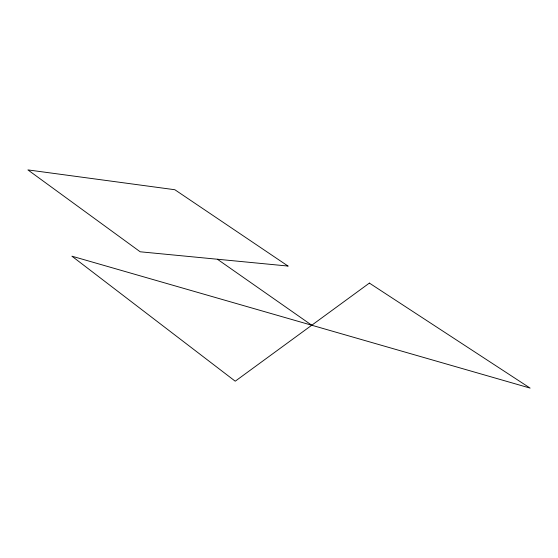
<?xml version="1.0" encoding="UTF-8"?>
<svg xmlns="http://www.w3.org/2000/svg" width="558" height="558" viewBox="0 0 558 558"><rect width="100%" height="100%" fill="white"/><g stroke="black" fill="none" stroke-linecap="round" stroke-linejoin="round"><path stroke-width="0.84" d="M217.39 259.233L311.762 325.237M369.382 283.094L235.232 381.198L71.912 256.185L530.1 388.096L369.382 283.094M288.019 266.054L140.191 251.784L27.9 169.904L174.856 189.734L288.019 266.054"/></g></svg>
